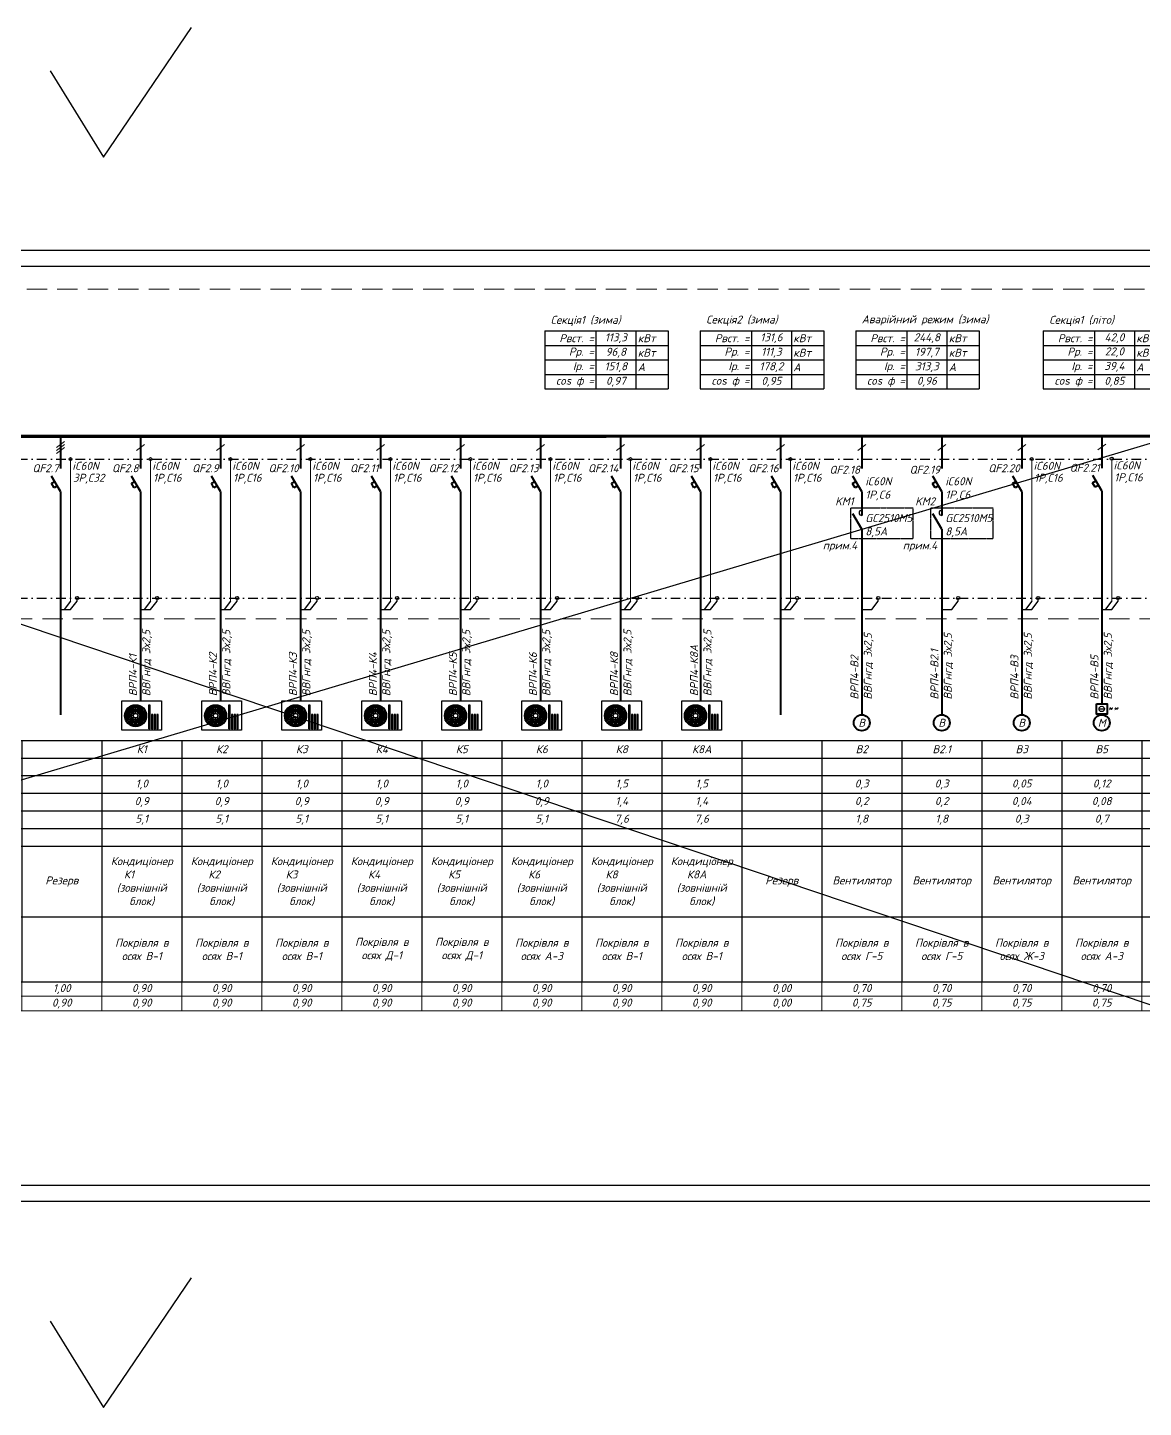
# Model space of a CAD drawing. Header units: millimetres. Extents: x -122434 to 1506205, y -201405 to 386015.
# Drawn here: x 238578 to 273450, y 187215 to 230321 of the extents above; entities that cross this region are included whole.
import ezdxf
from ezdxf.enums import TextEntityAlignment as Align

# ---------------------------------------------------------------- set-up
doc = ezdxf.new("R2010")
doc.units = ezdxf.units.MM
for name, pattern in [('DASHDOTX2', [2, 1, -0.5, 0, -0.5]), ('DASHED', [9.525, 6.35, -3.175]), ('DASHED2', [4.5, 3, -1.5])]:
    doc.linetypes.add(name, pattern=pattern)
doc.layers.get('Defpoints').update_dxf_attribs({"color": 4})
doc.layers.add('Схема', color=7, linetype='Continuous')
doc.styles.add('GOST 2.304', font='isocpeui.ttf')
doc.styles.add('ГОСТ 2.304', font='isocpeui.ttf')

# ---------------------------------------------------------------- blocks, each defined once
blk = doc.blocks.new('*T194')
at = {"color": 0, "lineweight": -2, "transparency": 16777216}
for p, q in [((0, 0), (4000, 0)), ((0, 0), (0, -7540)), ((6500, 0), (11500, 0)), ((9000, 0), (9000, -7540)), ((11500, 0), (11500, -7540)), ((14000, 0), (14000, -2200)), ((16500, 0), (16500, -7540)), ((19000, 0), (19000, -7540)), ((21500, 0), (21500, -7540)), ((24000, 0), (24000, -7540)), ((26500, 0), (26500, -7540)), ((29000, 0), (29000, -7540)), ((31500, 0), (31500, -7540)), ((34000, 0), (34000, -7540)), ((36200, 0), (36200, -7540)), ((41200, 0), (41200, -7540)), ((73700, 0), (73700, -7540)), ((76200, 0), (76200, -3300)), ((78700, 0), (78700, -3300)), ((81200, 0), (81200, -3300)), ((83700, 0), (83700, -3300)), ((86200, 0), (86200, -3300)), ((88700, 0), (88700, -3300)), ((91200, 0), (91200, -3300)), ((93700, 0), (93700, -3300)), ((96200, 0), (96200, -3300)), ((98700, 0), (98700, -3300)), ((101200, 0), (101200, -3300)), ((0, -550), (101200, -550)), ((4000, -550), (4000, -2750)), ((6500, -550), (6500, -2200)), ((38700, -550), (38700, -2200)), ((43700, -550), (43700, -7540)), ((46200, -550), (46200, -3300)), ((48700, -550), (48700, -7540)), ((51200, -550), (51200, -7540)), ((53700, -550), (53700, -3300)), ((56200, -550), (56200, -3300)), ((58700, -550), (58700, -3300)), ((61200, -550), (61200, -3300)), ((63700, -550), (63700, -3300)), ((66200, -550), (66200, -3300)), ((68700, -550), (68700, -3300)), ((71200, -550), (71200, -3300)), ((0, -1100), (21500, -1100)), ((24000, -1100), (101200, -1100)), ((0, -1650), (101200, -1650)), ((0, -2200), (36200, -2200)), ((51200, -2200), (101200, -2200)), ((0, -2750), (4000, -2750)), ((6500, -2750), (11500, -2750)), ((6500, -2750), (6500, -3300)), ((14000, -2750), (14000, -7540)), ((34000, -2750), (36200, -2750)), ((38700, -2750), (38700, -3300)), ((71200, -2750), (73700, -2750)), ((0, -3300), (101200, -3300)), ((4000, -3300), (4000, -7540)), ((0, -5515), (76200, -5515)), ((6500, -5515), (6500, -7540)), ((38700, -5515), (38700, -7540)), ((46200, -5515), (46200, -7540)), ((53700, -5515), (53700, -7540)), ((56200, -5515), (56200, -7540)), ((58700, -5515), (58700, -7540)), ((61200, -5515), (61200, -7540)), ((63700, -5515), (63700, -7540)), ((66200, -5515), (66200, -7540)), ((68700, -5515), (68700, -7540)), ((71200, -5515), (71200, -7540)), ((76200, -5515), (76200, -7540)), ((78700, -5515), (101200, -5515)), ((78700, -5515), (78700, -7540)), ((81200, -5515), (81200, -7540)), ((83700, -5515), (83700, -7540)), ((86200, -5515), (86200, -7540)), ((88700, -5515), (88700, -7540)), ((91200, -5515), (91200, -7540)), ((93700, -5515), (93700, -7540)), ((96200, -5515), (96200, -7540)), ((98700, -5515), (98700, -7540)), ((101200, -5515), (101200, -7540)), ((0, -7540), (101200, -7540))]:
    blk.add_line(p, q, dxfattribs=at)
at = {"color": 0, "linetype": 'ByBlock', "lineweight": -2, "transparency": 16777216}
for p, q in [((4000, 0), (6500, 0)), ((4000, 0), (4000, -550)), ((6500, 0), (6500, -550)), ((11500, 0), (101200, 0)), ((38700, 0), (38700, -550)), ((43700, 0), (43700, -550)), ((46200, 0), (46200, -550)), ((48700, 0), (48700, -550)), ((51200, 0), (51200, -550)), ((53700, 0), (53700, -550)), ((56200, 0), (56200, -550)), ((58700, 0), (58700, -550)), ((61200, 0), (61200, -550)), ((63700, 0), (63700, -550)), ((66200, 0), (66200, -550)), ((68700, 0), (68700, -550)), ((71200, 0), (71200, -550)), ((21500, -1100), (24000, -1100)), ((6500, -2200), (6500, -2750)), ((14000, -2200), (14000, -2750)), ((36200, -2200), (51200, -2200)), ((38700, -2200), (38700, -2750)), ((4000, -2750), (6500, -2750)), ((4000, -2750), (4000, -3300)), ((11500, -2750), (34000, -2750)), ((36200, -2750), (71200, -2750)), ((73700, -2750), (101200, -2750)), ((6500, -3300), (6500, -5515)), ((38700, -3300), (38700, -5515)), ((46200, -3300), (46200, -5515)), ((53700, -3300), (53700, -5515)), ((56200, -3300), (56200, -5515)), ((58700, -3300), (58700, -5515)), ((61200, -3300), (61200, -5515)), ((63700, -3300), (63700, -5515)), ((66200, -3300), (66200, -5515)), ((68700, -3300), (68700, -5515)), ((71200, -3300), (71200, -5515)), ((76200, -3300), (76200, -5515)), ((78700, -3300), (78700, -5515)), ((81200, -3300), (81200, -5515)), ((83700, -3300), (83700, -5515)), ((86200, -3300), (86200, -5515)), ((88700, -3300), (88700, -5515)), ((91200, -3300), (91200, -5515)), ((93700, -3300), (93700, -5515)), ((96200, -3300), (96200, -5515)), ((98700, -3300), (98700, -5515)), ((101200, -3300), (101200, -5515)), ((76200, -5515), (78700, -5515)), ((93700, -7540), (93700, -8447)), ((101200, -7540), (101200, -8447))]:
    blk.add_line(p, q, dxfattribs=at)
at = {"layer": 'Defpoints', "color": 8, "linetype": 'ByBlock', "lineweight": 0, "transparency": 16777216}
for p, q in [((0, -7540), (0, -8447)), ((4000, -7540), (4000, -8447)), ((6500, -7540), (6500, -8447)), ((9000, -7540), (9000, -8447)), ((11500, -7540), (11500, -8447)), ((14000, -7540), (14000, -8447)), ((16500, -7540), (16500, -8447)), ((19000, -7540), (19000, -8447)), ((21500, -7540), (21500, -8447)), ((24000, -7540), (24000, -8447)), ((26500, -7540), (26500, -8447)), ((29000, -7540), (29000, -8447)), ((31500, -7540), (31500, -8447)), ((34000, -7540), (34000, -8447)), ((36200, -7540), (36200, -8447)), ((38700, -7540), (38700, -8447)), ((41200, -7540), (41200, -8447)), ((43700, -7540), (43700, -8447)), ((46200, -7540), (46200, -8447)), ((48700, -7540), (48700, -8447)), ((51200, -7540), (51200, -8447)), ((53700, -7540), (53700, -8447)), ((56200, -7540), (56200, -8447)), ((58700, -7540), (58700, -8447)), ((61200, -7540), (61200, -8447)), ((63700, -7540), (63700, -8447)), ((66200, -7540), (66200, -8447)), ((68700, -7540), (68700, -8447)), ((71200, -7540), (71200, -8447)), ((73700, -7540), (73700, -8447)), ((76200, -7540), (76200, -8447)), ((78700, -7540), (78700, -8447)), ((81200, -7540), (81200, -8447)), ((83700, -7540), (83700, -8447)), ((86200, -7540), (86200, -8447)), ((88700, -7540), (88700, -8447)), ((91200, -7540), (91200, -8447)), ((96200, -7540), (96200, -8447)), ((98700, -7540), (98700, -8447)), ((0, -7994), (101200, -7994)), ((0, -8447), (101200, -8447))]:
    blk.add_line(p, q, dxfattribs=at)
at = {"color": 0, "transparency": 16777216, "char_height": 250, "attachment_point": 5, "style": 'ГОСТ 2.304'}
for s, insert, width in [('Номер по плану', (2000, -275), 3880), ('П3', (5250, -275), 2380), ('ВРП4-Гр.1', (12750, -275), 2380), ('EK-1', (15250, -275), 2380), ('EK-2', (17750, -275), 2380), ('EK-3', (20250, -275), 2380), ('EK-4', (22750, -275), 2380), ('EK-5', (25250, -275), 2380), ('EK-6', (27750, -275), 2380), ('EK-7', (30250, -275), 2380), ('EK-8', (32750, -275), 2380), ('ПВ4', (37450, -275), 2380), ('ККБ1', (39950, -275), 2380), ('А1', (44950, -275), 2380), ('А2', (47450, -275), 2380), ('К1', (52450, -275), 2380), ('К2', (54950, -275), 2380), ('К3', (57450, -275), 2380), ('К4', (59950, -275), 2380), ('К5', (62450, -275), 2380), ('К6', (64950, -275), 2380), ('К8', (67450, -275), 2380), ('К8А', (69950, -275), 2380), ('В2', (74950, -275), 2380), ('В2.1', (77450, -275), 2380), ('В3', (79950, -275), 2380), ('В5', (82450, -275), 2380), ('В7', (84950, -275), 2380), ('В8', (87450, -275), 2380), ('В9', (89950, -275), 2380), ('В6', (92450, -275), 2380), ('В10', (94950, -275), 2380), ('В11', (97450, -275), 2380), ('В8.1', (99950, -275), 2380), ('Тип', (2000, -825), 3880), ('Рвст., кВт', (2000, -1375), 3880), ('90,0', (5250, -1375), 2380), ('3,3', (12750, -1375), 2380), ('2,5', (15250, -1375), 2380), ('2,5', (17750, -1375), 2380), ('1,5', (20250, -1375), 2380), ('2,0', (22750, -1375), 2380), ('4,0', (25250, -1375), 2380), ('1,5', (27750, -1375), 2380), ('3,5', (30250, -1375), 2380), ('2,5', (32750, -1375), 2380), ('78,0', (37450, -1375), 2380), ('10,9', (39950, -1375), 2380), ('15,0', (44950, -1375), 2380), ('15,0', (47450, -1375), 2380), ('1,0', (52450, -1375), 2380), ('1,0', (54950, -1375), 2380), ('1,0', (57450, -1375), 2380), ('1,0', (59950, -1375), 2380), ('1,0', (62450, -1375), 2380), ('1,0', (64950, -1375), 2380), ('1,5', (67450, -1375), 2380), ('1,5', (69950, -1375), 2380), ('0,3', (74950, -1375), 2380), ('0,3', (77450, -1375), 2380), ('0,05', (79950, -1375), 2380), ('0,12', (82450, -1375), 2380), ('0,8', (84950, -1375), 2380), ('0,8', (87450, -1375), 2380), ('0,8', (89950, -1375), 2380), ('0,2', (92450, -1375), 2380), ('0,02', (94950, -1375), 2380), ('0,3', (97450, -1375), 2380), ('0,8', (99950, -1375), 2380), ('Рр., кВт', (2000, -1925), 3880), ('81,0', (5250, -1925), 2380), ('3,3', (12750, -1925), 2380), ('2,3', (15250, -1925), 2380), ('2,3', (17750, -1925), 2380), ('1,4', (20250, -1925), 2380), ('1,8', (22750, -1925), 2380), ('3,6', (25250, -1925), 2380), ('1,4', (27750, -1925), 2380), ('3,2', (30250, -1925), 2380), ('2,3', (32750, -1925), 2380), ('70,2', (37450, -1925), 2380), ('10,9', (39950, -1925), 2380), ('13,5', (44950, -1925), 2380), ('13,5', (47450, -1925), 2380), ('0,9', (52450, -1925), 2380), ('0,9', (54950, -1925), 2380), ('0,9', (57450, -1925), 2380), ('0,9', (59950, -1925), 2380), ('0,9', (62450, -1925), 2380), ('0,9', (64950, -1925), 2380), ('1,4', (67450, -1925), 2380), ('1,4', (69950, -1925), 2380), ('0,2', (74950, -1925), 2380), ('0,2', (77450, -1925), 2380), ('0,04', (79950, -1925), 2380), ('0,08', (82450, -1925), 2380), ('0,5', (84950, -1925), 2380), ('0,5', (87450, -1925), 2380), ('0,5', (89950, -1925), 2380), ('0,14', (92450, -1925), 2380), ('0,01', (94950, -1925), 2380), ('0,2', (97450, -1925), 2380), ('0,5', (99950, -1925), 2380), ('Іном.', (2000, -2475), 3880), ('142,6', (5250, -2475), 2380), ('5,1', (12750, -2475), 2380), ('11,4', (15250, -2475), 2380), ('11,4', (17750, -2475), 2380), ('6,8', (20250, -2475), 2380), ('9,1', (22750, -2475), 2380), ('18,2', (25250, -2475), 2380), ('6,8', (27750, -2475), 2380), ('15,9', (30250, -2475), 2380), ('11,4', (32750, -2475), 2380), ('123,6', (37450, -2475), 2380), ('18,4', (39950, -2475), 2380), ('23,8', (44950, -2475), 2380), ('23,8', (47450, -2475), 2380), ('5,1', (52450, -2475), 2380), ('5,1', (54950, -2475), 2380), ('5,1', (57450, -2475), 2380), ('5,1', (59950, -2475), 2380), ('5,1', (62450, -2475), 2380), ('5,1', (64950, -2475), 2380), ('7,6', (67450, -2475), 2380), ('7,6', (69950, -2475), 2380), ('1,8', (74950, -2475), 2380), ('1,8', (77450, -2475), 2380), ('0,3', (79950, -2475), 2380), ('0,7', (82450, -2475), 2380), ('4,7', (84950, -2475), 2380), ('4,7', (87450, -2475), 2380), ('4,7', (89950, -2475), 2380), ('1,2', (92450, -2475), 2380), ('0,1', (94950, -2475), 2380), ('1,8', (97450, -2475), 2380), ('4,7', (99950, -2475), 2380), ('Іп', (2000, -3025), 3880), ('Кабельний обігрів місця стоку конденсату П3', (12750, -4408), 2380), ('Конвектори К136, К137, К144', (22750, -4408), 2380), ('Конвектори К145.1, К145.2, К146', (25250, -4408), 2380), ('Конвектор К102, К106, К107', (30250, -4408), 2380), ('Компресорно- конденсатор- ний блок для ПВ4', (39950, -4408), 2380), ('Відключення обладнання при пожежі', (42450, -4408), 2380), ('Кондиціонер К1      (зовнішній блок)', (52450, -4408), 2380), ('Кондиціонер К2    (зовнішній блок)', (54950, -4408), 2380), ('Кондиціонер К3     (зовнішній блок)', (57450, -4408), 2380), ('Кондиціонер К4    (зовнішній блок)', (59950, -4408), 2380), ('Кондиціонер К5    (зовнішній блок)', (62450, -4408), 2380), ('Кондиціонер К6    (зовнішній блок)', (64950, -4408), 2380), ('Кондиціонер К8     (зовнішній блок)', (67450, -4408), 2380), ('Кондиціонер К8А   (зовнішній блок)', (69950, -4408), 2380), ('{\\T0.95;\\C7;Найменування обладнання за планом}', (2000, -4408), 3880), ('Вентсистема', (5250, -4408), 2380), ('Управління обігрівом ', (7750, -4408), 2380), ('Конвектори {\\C256;К156, К157}', (15250, -4408), 2380), ('Конвектор К162', (17750, -4408), 2380), ('Конвектори К150, К151', (20250, -4408), 2380), ('Конвектор К134', (27750, -4408), 2380), ('Конвектор К163', (32750, -4408), 2380), ('Вентсистема', (37450, -4408), 2380), ('Тепловенти- лятор А1', (44950, -4408), 2380), ('Тепловенти- лятор А2', (47450, -4408), 2380), ('Резерв', (49950, -4408), 2380), ('Резерв', (72450, -4408), 2380), ('Вентилятор', (74950, -4408), 2380), ('Вентилятор', (77450, -4408), 2380), ('Вентилятор', (79950, -4408), 2380), ('Вентилятор', (82450, -4408), 2380), ('Вентилятор', (84950, -4408), 2380), ('Вентилятор', (87450, -4408), 2380), ('Вентилятор', (89950, -4408), 2380), ('Вентилятор', (92450, -4408), 2380), ('Вентилятор', (94950, -4408), 2380), ('Вентилятор', (97450, -4408), 2380), ('Вентилятор', (99950, -4408), 2380), ('Приміщення  №136, №137, №144', (22750, -6528), 2380), ('Приміщення  №102, №106, №107', (30250, -6528), 2380), ('{\\T0.95;\\C7;Місце встановлення}', (2000, -6528), 3880), ('Покрівля в осях В-10', (5250, -6528), 2380), ('Покрівля в осях В-10', (12750, -6528), 2380), ('Приміщення  №156, №157', (15250, -6528), 2380), ('Приміщення  №162', (17750, -6528), 2380), ('Приміщення  №150, №151', (20250, -6528), 2380), ('Приміщення  №145, №146', (25250, -6528), 2380), ('Приміщення  №134', (27750, -6528), 2380), ('Приміщення  №163', (32750, -6528), 2380), ('Венткамера №163', (37450, -6528), 2380), ('Покрівля в осях В-1', (39950, -6528), 2380), ('Приміщення №102', (44950, -6528), 2380), ('Приміщення №152', (47450, -6528), 2380), ('Покрівля в осях В-1', (52450, -6528), 2380), ('Покрівля в осях В-1', (54950, -6528), 2380), ('Покрівля в осях В-1', (57450, -6528), 2380), ('Покрівля в осях Д-1', (59950, -6528), 2380), ('Покрівля в осях Д-1', (62450, -6528), 2380), ('Покрівля в осях А-3', (64950, -6528), 2380), ('Покрівля в осях В-1', (67450, -6528), 2380), ('Покрівля в осях В-1', (69950, -6528), 2380), ('Покрівля в осях Г-5', (74950, -6528), 2380), ('Покрівля в осях Г-5', (77450, -6528), 2380), ('Покрівля в осях Ж-3', (79950, -6528), 2380), ('Покрівля в осях А-3', (82450, -6528), 2380), ('Покрівля в осях Ж-3', (84950, -6528), 2380), ('Покрівля в осях А-3', (87450, -6528), 2380), ('Покрівля в осях Ж-3', (89950, -6528), 2380), ('Приміщення №129', (92450, -6528), 2380), ('Електро- щитова №161', (94950, -6528), 2380), ('Компресорна №162', (97450, -6528), 2380), ('Покрівля в осях А-3', (99950, -6528), 2380)]:
    blk.add_mtext(s, dxfattribs=dict(at, insert=insert, width=width))
at = {"color": 7, "true_color": 0xffffff, "transparency": 16777216, "char_height": 250, "attachment_point": 5, "style": 'ГОСТ 2.304'}
for s, insert, width in [('Кп', (2000, -7767), 3880), ('0,90', (5250, -7767), 2380), ('1', (12750, -7767), 2380), ('0,90', (15250, -7767), 2380), ('0,90', (17750, -7767), 2380), ('0,90', (20250, -7767), 2380), ('0,90', (22750, -7767), 2380), ('0,90', (25250, -7767), 2380), ('0,90', (27750, -7767), 2380), ('0,90', (30250, -7767), 2380), ('0,90', (32750, -7767), 2380), ('0,90', (37450, -7767), 2380), ('1,00', (39950, -7767), 2380), ('0,90', (44950, -7767), 2380), ('0,90', (47450, -7767), 2380), ('1,00', (49950, -7767), 2380), ('0,90', (52450, -7767), 2380), ('0,90', (54950, -7767), 2380), ('0,90', (57450, -7767), 2380), ('0,90', (59950, -7767), 2380), ('0,90', (62450, -7767), 2380), ('0,90', (64950, -7767), 2380), ('0,90', (67450, -7767), 2380), ('0,90', (69950, -7767), 2380), ('0,00', (72450, -7767), 2380), ('0,70', (74950, -7767), 2380), ('0,70', (77450, -7767), 2380), ('0,70', (79950, -7767), 2380), ('0,70', (82450, -7767), 2380), ('0,70', (84950, -7767), 2380), ('0,70', (87450, -7767), 2380), ('0,70', (89950, -7767), 2380), ('0,70', (92450, -7767), 2380), ('0,70', (94950, -7767), 2380), ('0,70', (97450, -7767), 2380), ('0,70', (99950, -7767), 2380), ('cos ф', (2000, -8220), 3880), ('0,96', (5250, -8220), 2380), ('0,98', (12750, -8220), 2380), ('1,00', (15250, -8220), 2380), ('1,00', (17750, -8220), 2380), ('1,00', (20250, -8220), 2380), ('1,00', (22750, -8220), 2380), ('1,00', (25250, -8220), 2380), ('1,00', (27750, -8220), 2380), ('1,00', (30250, -8220), 2380), ('1,00', (32750, -8220), 2380), ('0,96', (37450, -8220), 2380), ('0,90', (39950, -8220), 2380), ('0,96', (44950, -8220), 2380), ('0,96', (47450, -8220), 2380), ('0,90', (49950, -8220), 2380), ('0,90', (52450, -8220), 2380), ('0,90', (54950, -8220), 2380), ('0,90', (57450, -8220), 2380), ('0,90', (59950, -8220), 2380), ('0,90', (62450, -8220), 2380), ('0,90', (64950, -8220), 2380), ('0,90', (67450, -8220), 2380), ('0,90', (69950, -8220), 2380), ('0,00', (72450, -8220), 2380), ('0,75', (74950, -8220), 2380), ('0,75', (77450, -8220), 2380), ('0,75', (79950, -8220), 2380), ('0,75', (82450, -8220), 2380), ('0,75', (84950, -8220), 2380), ('0,75', (87450, -8220), 2380), ('0,75', (89950, -8220), 2380), ('0,75', (92450, -8220), 2380), ('0,75', (94950, -8220), 2380), ('0,75', (97450, -8220), 2380), ('0,75', (99950, -8220), 2380)]:
    blk.add_mtext(s, dxfattribs=dict(at, insert=insert, width=width))
blk = doc.blocks.new('*T195')
at = {"color": 0, "lineweight": -2, "transparency": 16777216}
for p, q in [((0, 0), (1600, 0)), ((0, 0), (0, -1813)), ((1600, 0), (1600, -1813)), ((2850, 0), (3860, 0)), ((2850, 0), (2850, -1813)), ((3860, 0), (3860, -1813)), ((0, -453), (3860, -453)), ((0, -907), (3860, -907)), ((0, -1360), (3860, -1360)), ((0, -1813), (3860, -1813))]:
    blk.add_line(p, q, dxfattribs=at)
at = {"color": 0, "linetype": 'ByBlock', "lineweight": -2, "transparency": 16777216}
blk.add_line((1600, 0), (2850, 0), dxfattribs=at)
at = {"color": 0, "transparency": 16777216, "char_height": 250, "style": 'ГОСТ 2.304'}
for s, insert, width, attachment_point in [('Рвст. =', (1540, -227), 1480, 6), ('113,3', (2225, -227), 1130, 5), ('кВт', (2910, -227), 890, 4), ('Рр. =', (1540, -680), 1480, 6), ('96,8', (2225, -680), 1130, 5), ('кВт', (2910, -680), 890, 4), ('Ір. =', (1540, -1133), 1480, 6), ('151,8', (2225, -1133), 1130, 5), ('А', (2910, -1133), 890, 4), ('сos ф =', (1540, -1587), 1480, 6), ('0,97', (2225, -1587), 1130, 5)]:
    blk.add_mtext(s, dxfattribs=dict(at, insert=insert, width=width, attachment_point=attachment_point))
blk = doc.blocks.new('*T196')
at = {"color": 0, "lineweight": -2, "transparency": 16777216}
for p, q in [((0, 0), (1600, 0)), ((0, 0), (0, -1813)), ((1600, 0), (1600, -1813)), ((2850, 0), (3860, 0)), ((2850, 0), (2850, -1813)), ((3860, 0), (3860, -1813)), ((0, -453), (3860, -453)), ((0, -907), (3860, -907)), ((0, -1360), (3860, -1360)), ((0, -1813), (3860, -1813))]:
    blk.add_line(p, q, dxfattribs=at)
at = {"color": 0, "linetype": 'ByBlock', "lineweight": -2, "transparency": 16777216}
blk.add_line((1600, 0), (2850, 0), dxfattribs=at)
at = {"color": 0, "transparency": 16777216, "char_height": 250, "style": 'ГОСТ 2.304'}
for s, insert, width, attachment_point in [('Рвст. =', (1540, -227), 1480, 6), ('131,6', (2225, -227), 1130, 5), ('кВт', (2910, -227), 890, 4), ('Рр. =', (1540, -680), 1480, 6), ('111,3', (2225, -680), 1130, 5), ('кВт', (2910, -680), 890, 4), ('Ір. =', (1540, -1133), 1480, 6), ('178,2', (2225, -1133), 1130, 5), ('А', (2910, -1133), 890, 4), ('сos ф =', (1540, -1587), 1480, 6), ('0,95', (2225, -1587), 1130, 5)]:
    blk.add_mtext(s, dxfattribs=dict(at, insert=insert, width=width, attachment_point=attachment_point))
blk = doc.blocks.new('*T197')
at = {"color": 0, "lineweight": -2, "transparency": 16777216}
for p, q in [((0, 0), (1600, 0)), ((0, 0), (0, -1813)), ((1600, 0), (1600, -1813)), ((2850, 0), (3860, 0)), ((2850, 0), (2850, -1813)), ((3860, 0), (3860, -1813)), ((0, -453), (3860, -453)), ((0, -907), (3860, -907)), ((0, -1360), (3860, -1360)), ((0, -1813), (3860, -1813))]:
    blk.add_line(p, q, dxfattribs=at)
at = {"color": 0, "linetype": 'ByBlock', "lineweight": -2, "transparency": 16777216}
blk.add_line((1600, 0), (2850, 0), dxfattribs=at)
at = {"color": 0, "transparency": 16777216, "char_height": 250, "style": 'ГОСТ 2.304'}
for s, insert, width, attachment_point in [('Рвст. =', (1540, -227), 1480, 6), ('244,8', (2225, -227), 1130, 5), ('кВт', (2910, -227), 890, 4), ('Рр. =', (1540, -680), 1480, 6), ('197,7', (2225, -680), 1130, 5), ('кВт', (2910, -680), 890, 4), ('Ір. =', (1540, -1133), 1480, 6), ('313,3', (2225, -1133), 1130, 5), ('А', (2910, -1133), 890, 4), ('сos ф =', (1540, -1587), 1480, 6), ('0,96', (2225, -1587), 1130, 5)]:
    blk.add_mtext(s, dxfattribs=dict(at, insert=insert, width=width, attachment_point=attachment_point))
blk = doc.blocks.new('*T198')
at = {"color": 0, "lineweight": -2, "transparency": 16777216}
for p, q in [((0, 0), (1600, 0)), ((0, 0), (0, -1813)), ((1600, 0), (1600, -1813)), ((2850, 0), (3860, 0)), ((2850, 0), (2850, -1360)), ((3860, 0), (3860, -1813)), ((0, -453), (3860, -453)), ((0, -907), (3860, -907)), ((0, -1360), (3860, -1360)), ((0, -1813), (3860, -1813))]:
    blk.add_line(p, q, dxfattribs=at)
at = {"color": 0, "linetype": 'ByBlock', "lineweight": -2, "transparency": 16777216}
for p, q in [((1600, 0), (2850, 0)), ((2850, -1360), (2850, -1813))]:
    blk.add_line(p, q, dxfattribs=at)
at = {"color": 0, "transparency": 16777216, "char_height": 250, "style": 'ГОСТ 2.304'}
for s, insert, width, attachment_point in [('Рвст. =', (1540, -227), 1480, 6), ('42,0', (2225, -227), 1130, 5), ('кВт', (2910, -227), 890, 4), ('Рр. =', (1540, -680), 1480, 6), ('22,0', (2225, -513), 1130, 2), ('кВт', (2910, -680), 890, 4), ('Ір. =', (1540, -1133), 1480, 6), ('39,4', (2225, -967), 1130, 2), ('А', (2910, -1133), 890, 4), ('сos ф =', (1540, -1587), 1480, 6), ('0,85', (2225, -1587), 1130, 5)]:
    blk.add_mtext(s, dxfattribs=dict(at, insert=insert, width=width, attachment_point=attachment_point))
blk = doc.blocks.new('*U160')
at = {"color": 0, "lineweight": 40}
for p, q in [((0, 0), (0, -1005)), ((0, -1720), (-280, -1240)), ((-284, -1468), (-180, -1408)), ((-204, -1607), (-284, -1468)), ((-100, -1547), (-204, -1607))]:
    blk.add_line(p, q, dxfattribs=at)
at = {"color": 0, "lineweight": 13}
for p, q in [((-124, -348), (124, -163)), ((-124, -441), (124, -256)), ((-124, -533), (124, -348))]:
    blk.add_line(p, q, dxfattribs=at)
at = {"color": 0, "lineweight": 9}
for p, q in [((311, -711), (311, -1240)), ((311, -1240), (311, -1720)), ((311, -2461), (311, -1720)), ((311, -2941), (311, -2461)), ((311, -5151), (311, -2941))]:
    blk.add_line(p, q, dxfattribs=at)
at = {"lineweight": 40}
for p, q in [((0, -1720), (0, -2226)), ((0, -2226), (0, -2941)), ((0, -2941), (0, -4529))]:
    blk.add_line(p, q, dxfattribs=at)
at = {"color": 0}
blk.add_circle((311, -711), 46.3, dxfattribs=at)
at = {"color": 0, "lineweight": 40}
blk.add_point((-37, -1659), dxfattribs=at)
at = {"lineweight": 50, "style": 'ГОСТ 2.304'}
for tag, p in [('ТYPE', (369, -1046)), ('CURRENT', (391, -1419))]:
    blk.add_attdef(tag, p, '', height=250, dxfattribs=at)
at = {"style": 'ГОСТ 2.304'}
blk.add_attdef('QF', text='', height=250, dxfattribs=at).set_placement((-61, -997), align=Align.MIDDLE_RIGHT)
blk = doc.blocks.new('*U161')
at = {"color": 0, "lineweight": 40}
for p, q in [((0, 0), (0, -1005)), ((0, -1720), (-280, -1240)), ((-284, -1468), (-180, -1408)), ((-204, -1607), (-284, -1468)), ((-100, -1547), (-204, -1607))]:
    blk.add_line(p, q, dxfattribs=at)
at = {"color": 0, "lineweight": 13}
blk.add_line((-124, -441), (124, -256), dxfattribs=at)
at = {"color": 0, "lineweight": 9}
for p, q in [((311, -711), (311, -1240)), ((311, -1240), (311, -1720)), ((311, -2461), (311, -1720)), ((311, -2941), (311, -2461)), ((311, -5151), (311, -2941))]:
    blk.add_line(p, q, dxfattribs=at)
at = {"lineweight": 40}
for p, q in [((0, -1720), (0, -2226)), ((0, -2226), (0, -2941)), ((0, -2941), (0, -4529))]:
    blk.add_line(p, q, dxfattribs=at)
at = {"color": 0}
blk.add_circle((311, -711), 46.3, dxfattribs=at)
at = {"color": 0, "lineweight": 40}
blk.add_point((-37, -1659), dxfattribs=at)
at = {"lineweight": 50, "style": 'ГОСТ 2.304'}
for tag, p in [('ТYPE', (369, -1046)), ('CURRENT', (391, -1419))]:
    blk.add_attdef(tag, p, '', height=250, dxfattribs=at)
at = {"style": 'ГОСТ 2.304'}
blk.add_attdef('QF', text='', height=250, dxfattribs=at).set_placement((-61, -997), align=Align.MIDDLE_RIGHT)
blk = doc.blocks.new('Рамка А4х5')
at = {"lineweight": 30, "ltscale": 100}
blk.add_lwpolyline([(20, 5), (1045, 5), (1045, 292), (20, 292)], close=True, dxfattribs=at)
at = {"layer": 'Defpoints', "ltscale": 100}
blk.add_lwpolyline([(0, 0), (1050, 0), (1050, 297), (0, 297)], close=True, dxfattribs=at)

msp = doc.modelspace()

# ---------------------------------------------------------------- linework, layer by layer
at = {"color": 0, "lineweight": 13}
for p, q in [((264523, 217111), (264771, 217296)), ((267023, 217111), (267271, 217296))]:
    msp.add_line(p, q, dxfattribs=at)
at = {"color": 0, "lineweight": 40}
for p, q in [((264647, 217552), (264647, 216547)), ((267147, 217552), (267147, 216547)), ((264363, 216083), (264467, 216143)), ((264443, 215945), (264363, 216083)), ((264647, 215832), (264367, 216312)), ((264547, 216005), (264443, 215945)), ((266863, 216083), (266967, 216143)), ((266943, 215945), (266863, 216083)), ((267147, 215832), (266867, 216312)), ((267047, 216005), (266943, 215945)), ((264647, 214654), (264367, 215134)), ((267147, 214654), (266867, 215134))]:
    msp.add_line(p, q, dxfattribs=at)
at = {"color": 0, "linetype": 'DASHDOTX2', "ltscale": 300}
msp.add_line((194465, 216840), (290426, 216840), dxfattribs=at)
at = {"lineweight": 40}
for p, q in [((264647, 215832), (264647, 215325)), ((267147, 215832), (267147, 215325)), ((264647, 215325), (264647, 215078)), ((267147, 215325), (267147, 215078)), ((264647, 214654), (264647, 214610)), ((264647, 214654), (264647, 213869)), ((264647, 214610), (264647, 213022)), ((267147, 214654), (267147, 214610)), ((267147, 214654), (267147, 213869)), ((267147, 214610), (267147, 213022)), ((264647, 213022), (264647, 208852)), ((267147, 213022), (267147, 208852)), ((269647, 213022), (269647, 208852)), ((272147, 213022), (272153, 209196))]:
    msp.add_line(p, q, dxfattribs=at)
at = {"lineweight": 40, "ltscale": 300}
for p, q in [((239608, 213022), (239608, 208852)), ((242108, 213022), (242108, 209288)), ((244608, 213022), (244608, 209288)), ((247108, 213022), (247108, 209288)), ((249608, 213022), (249608, 209288)), ((252108, 213022), (252108, 209288)), ((254608, 213022), (254608, 209288)), ((257108, 213022), (257108, 209288)), ((259608, 213022), (259608, 209288)), ((262108, 213022), (262108, 208852))]:
    msp.add_line(p, q, dxfattribs=at)
at = {"linetype": 'DASHDOTX2', "ltscale": 300}
msp.add_line((194465, 212501), (290426, 212501), dxfattribs=at)
at = {"color": 0, "ltscale": 300}
for p, q in [((239600, 212141), (239923, 212141)), ((239920, 212400), (239722, 212141)), ((239923, 212141), (240125, 212401)), ((240125, 212401), (240125, 212501)), ((242100, 212141), (242423, 212141)), ((242420, 212400), (242222, 212141)), ((242423, 212141), (242625, 212401)), ((242625, 212401), (242625, 212501)), ((244600, 212141), (244923, 212141)), ((244920, 212400), (244722, 212141)), ((244923, 212141), (245125, 212401)), ((245125, 212401), (245125, 212501)), ((247100, 212141), (247423, 212141)), ((247420, 212400), (247222, 212141)), ((247423, 212141), (247625, 212401)), ((247625, 212401), (247625, 212501)), ((249600, 212141), (249923, 212141)), ((249920, 212400), (249722, 212141)), ((249923, 212141), (250125, 212401)), ((250125, 212401), (250125, 212501)), ((252100, 212141), (252423, 212141)), ((252420, 212400), (252222, 212141)), ((252423, 212141), (252625, 212401)), ((252625, 212401), (252625, 212501)), ((254600, 212141), (254923, 212141)), ((254920, 212400), (254722, 212141)), ((254923, 212141), (255125, 212401)), ((255125, 212401), (255125, 212501)), ((257100, 212141), (257423, 212141)), ((257420, 212400), (257222, 212141)), ((257423, 212141), (257625, 212401)), ((257625, 212401), (257625, 212501)), ((259600, 212141), (259923, 212141)), ((259920, 212400), (259722, 212141)), ((259923, 212141), (260125, 212401)), ((260125, 212401), (260125, 212501)), ((262100, 212141), (262423, 212141)), ((262420, 212400), (262222, 212141)), ((262423, 212141), (262625, 212401)), ((262625, 212401), (262625, 212501)), ((269958, 212400), (269761, 212141)), ((272458, 212415), (272261, 212156))]:
    msp.add_line(p, q, dxfattribs=at)
at = {"color": 0}
for p, q in [((264638, 212141), (264962, 212141)), ((264962, 212141), (265164, 212401)), ((265164, 212401), (265164, 212501)), ((267138, 212141), (267462, 212141)), ((267462, 212141), (267664, 212401)), ((267664, 212401), (267664, 212501)), ((269638, 212141), (269962, 212141)), ((269962, 212141), (270164, 212401)), ((270164, 212401), (270164, 212501)), ((272138, 212141), (272462, 212141)), ((272462, 212141), (272664, 212401)), ((272664, 212401), (272664, 212501))]:
    msp.add_line(p, q, dxfattribs=at)
for p, q in [((241913, 208878), (241790, 209128)), ((241952, 208890), (241952, 209168)), ((241991, 208878), (242114, 209128)), ((244413, 208878), (244290, 209128)), ((244452, 208890), (244452, 209168)), ((244491, 208878), (244614, 209128)), ((246913, 208878), (246790, 209128)), ((246952, 208890), (246952, 209168)), ((246991, 208878), (247114, 209128)), ((249413, 208878), (249290, 209128)), ((249452, 208890), (249452, 209168)), ((249491, 208878), (249614, 209128)), ((251913, 208878), (251790, 209128)), ((251952, 208890), (251952, 209168)), ((251991, 208878), (252114, 209128)), ((254413, 208878), (254290, 209128)), ((254452, 208890), (254452, 209168)), ((254491, 208878), (254614, 209128)), ((256913, 208878), (256790, 209128)), ((256952, 208890), (256952, 209168)), ((256991, 208878), (257114, 209128)), ((259413, 208878), (259290, 209128)), ((259452, 208890), (259452, 209168)), ((259491, 208878), (259614, 209128)), ((241884, 208822), (241606, 208822)), ((241896, 208860), (241646, 208984)), ((241896, 208783), (241646, 208660)), ((241913, 208766), (241790, 208516)), ((241952, 208754), (241952, 208476)), ((241991, 208766), (242114, 208516)), ((242008, 208860), (242258, 208984)), ((242008, 208783), (242258, 208660)), ((242020, 208822), (242298, 208822)), ((244384, 208822), (244106, 208822)), ((244396, 208860), (244146, 208984)), ((244396, 208783), (244146, 208660)), ((244413, 208766), (244290, 208516)), ((244452, 208754), (244452, 208476)), ((244491, 208766), (244614, 208516)), ((244508, 208860), (244758, 208984)), ((244508, 208783), (244758, 208660)), ((244520, 208822), (244798, 208822)), ((246884, 208822), (246606, 208822)), ((246896, 208860), (246646, 208984)), ((246896, 208783), (246646, 208660)), ((246913, 208766), (246790, 208516)), ((246952, 208754), (246952, 208476)), ((246991, 208766), (247114, 208516)), ((247008, 208860), (247258, 208984)), ((247008, 208783), (247258, 208660)), ((247020, 208822), (247298, 208822)), ((249384, 208822), (249106, 208822)), ((249396, 208860), (249146, 208984)), ((249396, 208783), (249146, 208660)), ((249413, 208766), (249290, 208516)), ((249452, 208754), (249452, 208476)), ((249491, 208766), (249614, 208516)), ((249508, 208860), (249758, 208984)), ((249508, 208783), (249758, 208660)), ((249520, 208822), (249798, 208822)), ((251884, 208822), (251606, 208822)), ((251896, 208860), (251646, 208984)), ((251896, 208783), (251646, 208660)), ((251913, 208766), (251790, 208516)), ((251952, 208754), (251952, 208476)), ((251991, 208766), (252114, 208516)), ((252008, 208860), (252258, 208984)), ((252008, 208783), (252258, 208660)), ((252020, 208822), (252298, 208822)), ((254384, 208822), (254106, 208822)), ((254396, 208860), (254146, 208984)), ((254396, 208783), (254146, 208660)), ((254413, 208766), (254290, 208516)), ((254452, 208754), (254452, 208476)), ((254491, 208766), (254614, 208516)), ((254508, 208860), (254758, 208984)), ((254508, 208783), (254758, 208660)), ((254520, 208822), (254798, 208822)), ((256884, 208822), (256606, 208822)), ((256896, 208860), (256646, 208984)), ((256896, 208783), (256646, 208660)), ((256913, 208766), (256790, 208516)), ((256952, 208754), (256952, 208476)), ((256991, 208766), (257114, 208516)), ((257008, 208860), (257258, 208984)), ((257008, 208783), (257258, 208660)), ((257020, 208822), (257298, 208822)), ((259384, 208822), (259106, 208822)), ((259396, 208860), (259146, 208984)), ((259396, 208783), (259146, 208660)), ((259413, 208766), (259290, 208516)), ((259452, 208754), (259452, 208476)), ((259491, 208766), (259614, 208516)), ((259508, 208860), (259758, 208984)), ((259508, 208783), (259758, 208660)), ((259520, 208822), (259798, 208822)), ((272063, 209034), (272230, 209034))]:
    msp.add_line(p, q)
at = {"color": 3}
for points in [[(239289, 228971), (240951, 226272), (243704, 230321)], [(239289, 189914), (240951, 187215), (243704, 191264)]]:
    msp.add_lwpolyline(points, dxfattribs=at)
at = {"color": 1}
for points in [[(187298, 228886), (300200, 190860)], [(183452, 190448), (300887, 225454)]]:
    msp.add_lwpolyline(points, dxfattribs=at)
at = {"linetype": 'DASHED', "lineweight": 18, "ltscale": 100}
msp.add_lwpolyline([(193787, 222150), (291110, 222150), (291110, 211852), (193787, 211852)], close=True, dxfattribs=at)
at = {"color": 0, "lineweight": 40, "ltscale": 100, "const_width": 100}
msp.add_lwpolyline([(233239, 217552), (290687, 217559)], dxfattribs=at)
at = {"linetype": 'DASHED2', "lineweight": 25}
for points in [[(264301, 215313), (266240, 215313), (266240, 214351), (264301, 214351)], [(266801, 215313), (268740, 215313), (268740, 214351), (266801, 214351)]]:
    msp.add_lwpolyline(points, close=True, dxfattribs=at)
at = {"lineweight": 30}
for points in [[(241526, 209288), (242768, 209288), (242768, 208375), (241526, 208375)], [(244026, 209288), (245268, 209288), (245268, 208375), (244026, 208375)], [(246526, 209288), (247768, 209288), (247768, 208375), (246526, 208375)], [(249026, 209288), (250268, 209288), (250268, 208375), (249026, 208375)], [(251526, 209288), (252768, 209288), (252768, 208375), (251526, 208375)], [(254026, 209288), (255268, 209288), (255268, 208375), (254026, 208375)], [(256526, 209288), (257768, 209288), (257768, 208375), (256526, 208375)], [(259026, 209288), (260268, 209288), (260268, 208375), (259026, 208375)]]:
    msp.add_lwpolyline(points, close=True, dxfattribs=at)
for points in [[(242368, 209159), (242401, 209159), (242401, 208410), (242368, 208410)], [(244868, 209159), (244901, 209159), (244901, 208410), (244868, 208410)], [(247368, 209159), (247401, 209159), (247401, 208410), (247368, 208410)], [(249868, 209159), (249901, 209159), (249901, 208410), (249868, 208410)], [(252368, 209159), (252401, 209159), (252401, 208410), (252368, 208410)], [(254868, 209159), (254901, 209159), (254901, 208410), (254868, 208410)], [(257368, 209159), (257401, 209159), (257401, 208410), (257368, 208410)], [(259868, 209159), (259901, 209159), (259901, 208410), (259868, 208410)], [(242447, 208410), (242489, 208410), (242489, 208863), (242447, 208863)], [(242535, 208410), (242576, 208410), (242576, 208863), (242535, 208863)], [(242622, 208410), (242664, 208410), (242664, 208863), (242622, 208863)], [(244947, 208410), (244989, 208410), (244989, 208863), (244947, 208863)], [(245035, 208410), (245076, 208410), (245076, 208863), (245035, 208863)], [(245122, 208410), (245164, 208410), (245164, 208863), (245122, 208863)], [(247447, 208410), (247489, 208410), (247489, 208863), (247447, 208863)], [(247535, 208410), (247576, 208410), (247576, 208863), (247535, 208863)], [(247622, 208410), (247664, 208410), (247664, 208863), (247622, 208863)], [(249947, 208410), (249989, 208410), (249989, 208863), (249947, 208863)], [(250035, 208410), (250076, 208410), (250076, 208863), (250035, 208863)], [(250122, 208410), (250164, 208410), (250164, 208863), (250122, 208863)], [(252447, 208410), (252489, 208410), (252489, 208863), (252447, 208863)], [(252535, 208410), (252576, 208410), (252576, 208863), (252535, 208863)], [(252622, 208410), (252664, 208410), (252664, 208863), (252622, 208863)], [(254947, 208410), (254989, 208410), (254989, 208863), (254947, 208863)], [(255035, 208410), (255076, 208410), (255076, 208863), (255035, 208863)], [(255122, 208410), (255164, 208410), (255164, 208863), (255122, 208863)], [(257447, 208410), (257489, 208410), (257489, 208863), (257447, 208863)], [(257535, 208410), (257576, 208410), (257576, 208863), (257535, 208863)], [(257622, 208410), (257664, 208410), (257664, 208863), (257622, 208863)], [(259947, 208410), (259989, 208410), (259989, 208863), (259947, 208863)], [(260035, 208410), (260076, 208410), (260076, 208863), (260035, 208863)], [(260122, 208410), (260164, 208410), (260164, 208863), (260122, 208863)]]:
    msp.add_lwpolyline(points, close=True)
at = {"color": 0, "lineweight": 40}
msp.add_lwpolyline([(271980, 209196), (272314, 209196), (272314, 208871), (271980, 208871)], close=True, dxfattribs=at)
at = {"color": 0}
for centre in [(240125, 212501, 0), (242625, 212501, 0), (245125, 212501, 0), (247625, 212501, 0), (250125, 212501, 0), (252625, 212501, 0), (255125, 212501, 0), (257625, 212501, 0), (260125, 212501, 0), (262625, 212501, 0), (265164, 212501), (267664, 212501), (270164, 212501), (272664, 212501)]:
    msp.add_circle(centre, 51.8, dxfattribs=at)
for centre, radius in [((241952, 208822), 346), ((241952, 208822), 332), ((241952, 208822), 298), ((241952, 208822), 264), ((244452, 208822), 346), ((244452, 208822), 332), ((244452, 208822), 298), ((244452, 208822), 264), ((246952, 208822), 346), ((246952, 208822), 332), ((246952, 208822), 298), ((246952, 208822), 264), ((249452, 208822), 346), ((249452, 208822), 332), ((249452, 208822), 298), ((249452, 208822), 264), ((251952, 208822), 346), ((251952, 208822), 332), ((251952, 208822), 298), ((251952, 208822), 264), ((254452, 208822), 346), ((254452, 208822), 332), ((254452, 208822), 298), ((254452, 208822), 264), ((256952, 208822), 346), ((256952, 208822), 332), ((256952, 208822), 298), ((256952, 208822), 264), ((259452, 208822), 346), ((259452, 208822), 332), ((259452, 208822), 298), ((259452, 208822), 264), ((272146, 209034), 83.7), ((241952, 208822), 231), ((241952, 208822), 197), ((241952, 208822), 164), ((241952, 208822), 130), ((241952, 208822), 68.3), ((244452, 208822), 231), ((244452, 208822), 197), ((244452, 208822), 164), ((244452, 208822), 130), ((244452, 208822), 68.3), ((246952, 208822), 231), ((246952, 208822), 197), ((246952, 208822), 164), ((246952, 208822), 130), ((246952, 208822), 68.3), ((249452, 208822), 231), ((249452, 208822), 197), ((249452, 208822), 164), ((249452, 208822), 130), ((249452, 208822), 68.3), ((251952, 208822), 231), ((251952, 208822), 197), ((251952, 208822), 164), ((251952, 208822), 130), ((251952, 208822), 68.3), ((254452, 208822), 231), ((254452, 208822), 197), ((254452, 208822), 164), ((254452, 208822), 130), ((254452, 208822), 68.3), ((256952, 208822), 231), ((256952, 208822), 197), ((256952, 208822), 164), ((256952, 208822), 130), ((256952, 208822), 68.3), ((259452, 208822), 231), ((259452, 208822), 197), ((259452, 208822), 164), ((259452, 208822), 130), ((259452, 208822), 68.3)]:
    msp.add_circle(centre, radius)
at = {"color": 0, "lineweight": 40}
for centre in [(264647, 208603), (267147, 208603), (269647, 208603), (272147, 208603)]:
    msp.add_circle(centre, 249, dxfattribs=at)
at = {"lineweight": 30}
for centre in [(264647, 215161), (267147, 215161)]:
    msp.add_arc(centre, 82.8, 90, 270, dxfattribs=at)
at = {"color": 0, "lineweight": 40}
for p in [(264610, 215893), (267110, 215893)]:
    msp.add_point(p, dxfattribs=at)

# ---------------------------------------------------------------- block references
at = {"xscale": 100, "yscale": 100, "zscale": 100}
msp.add_blockref('Рамка А4х5', (186697, 193659), dxfattribs=at)
for name, p in [('*T195', (254738, 220844)), ('*T196', (259598, 220844)), ('*T197', (264458, 220844)), ('*T198', (270318, 220844)), ('*T194', (189697, 208052))]:
    msp.add_blockref(name, p)
at = {"lineweight": 50}
for name, p, values in [('*U160', (239608, 217552), {'QF': 'QF2.7', 'ТYPE': 'iC60N', 'CURRENT': '3P,С32'}), ('*U161', (242108, 217552), {'QF': 'QF2.8', 'ТYPE': 'iC60N', 'CURRENT': '1P,С16'}), ('*U161', (244608, 217552), {'QF': 'QF2.9', 'ТYPE': 'iC60N', 'CURRENT': '1P,С16'}), ('*U161', (247108, 217552), {'QF': 'QF2.10', 'ТYPE': 'iC60N', 'CURRENT': '1P,С16'}), ('*U161', (249608, 217552), {'QF': 'QF2.11', 'ТYPE': 'iC60N', 'CURRENT': '1P,С16'}), ('*U161', (252108, 217552), {'QF': 'QF2.12', 'ТYPE': 'iC60N', 'CURRENT': '1P,С16'}), ('*U161', (254608, 217552), {'QF': 'QF2.13', 'ТYPE': 'iC60N', 'CURRENT': '1P,С16'}), ('*U161', (257108, 217552), {'QF': 'QF2.14', 'ТYPE': 'iC60N', 'CURRENT': '1P,С16'}), ('*U161', (259608, 217552), {'QF': 'QF2.15', 'ТYPE': 'iC60N', 'CURRENT': '1P,С16'}), ('*U161', (262108, 217552), {'QF': 'QF2.16', 'ТYPE': 'iC60N', 'CURRENT': '1P,С16'}), ('*U161', (269647, 217552), {'QF': 'QF2.20', 'ТYPE': 'iC60N', 'CURRENT': '1P,С16'}), ('*U161', (272147, 217566), {'QF': 'QF2.21', 'ТYPE': 'iC60N', 'CURRENT': '1P,С16'})]:
    msp.add_blockref(name, p, dxfattribs=at).add_auto_attribs(values)

# ---------------------------------------------------------------- texts
at = {"color": 0, "lineweight": 40, "style": 'GOST 2.304'}
for s, p in [('KM1', (263818, 215395)), ('KM2', (266318, 215395)), ('**', (272326, 208945))]:
    msp.add_text(s, height=250, dxfattribs=at).set_placement(p)
at = {"lineweight": 40, "style": 'GOST 2.304'}
for p in [(263430, 214020), (265930, 214020)]:
    msp.add_text('прим.4', height=250, dxfattribs=at).set_placement(p)
at = {"lineweight": 18, "style": 'GOST 2.304'}
for s, p in [('В', (264647, 208603)), ('В', (267147, 208603)), ('В', (269647, 208603)), ('М', (272147, 208603))]:
    msp.add_text(s, height=250, dxfattribs=at).set_placement(p, align=Align.MIDDLE_CENTER)
at = {"ltscale": 100, "char_height": 250, "attachment_point": 1, "style": 'ГОСТ 2.304'}
for s, insert in [('Секція1 (зима)', (254927, 221316)), ('Секція2 (зима)', (259787, 221325)), ('Аварійний режим (зима)', (264647, 221334)), ('Секція1 (літо)', (270507, 221316))]:
    msp.add_mtext_dynamic_manual_height_columns(s, width=4941.25, gutter_width=1250, heights=[0], dxfattribs=dict(at, insert=insert))
at = {"color": 7, "linetype": 'Continuous', "char_height": 250, "width": 4000, "attachment_point": 4, "style": 'ГОСТ 2.304'}
for insert in [(264760, 215910, 0), (267260, 215910, 0)]:
    msp.add_mtext('{\\C256;iС60N\\P1P,C6}', dxfattribs=dict(at, insert=insert))
at = {"color": 7, "linetype": 'Continuous', "char_height": 250, "width": 4000, "attachment_point": 4, "rotation": 90, "style": 'ГОСТ 2.304'}
for s, insert in [('\\pt3000;{\\C256;ВРП4-К1\\PВВГнгд 3х2,5}', (242108, 209433)), ('\\pt3000;{\\C256;ВРП4-К2\\PВВГнгд 3х2,5}', (244608, 209433)), ('\\pt3000;{\\C256;ВРП4-К3\\PВВГнгд 3х2,5}', (247108, 209433)), ('\\pt3000;{\\C256;ВРП4-К4\\PВВГнгд 3х2,5}', (249608, 209433)), ('\\pt3000;{\\C256;ВРП4-К5\\PВВГнгд 3х2,5}', (252108, 209433)), ('\\pt3000;{\\C256;ВРП4-К6\\PВВГнгд 3х2,5}', (254608, 209433)), ('\\pt3000;{\\C256;ВРП4-К8\\PВВГнгд 3х2,5}', (257147, 209433)), ('\\pt3000;{\\C256;ВРП4-К8А\\PВВГнгд 3х2,5}', (259647, 209433)), ('{\\C256;ВРП4-В2\\PВВГнгд 3х2,5}', (264658, 209327)), ('{\\C256;ВРП4-В2.1\\PВВГнгд 3х2,5}', (267158, 209327)), ('{\\C256;ВРП4-В3\\PВВГнгд 3х2,5}', (269658, 209327)), ('{\\C256;ВРП4-В5\\PВВГнгд 3х2,5}', (272158, 209327))]:
    msp.add_mtext(s, dxfattribs=dict(at, insert=insert))
at = {"style": 'ГОСТ 2.304'}
for tag, p in [('QF2.18', (264594, 216508)), ('QF2.19', (267094, 216508))]:
    msp.add_attdef(tag, text='QF', height=250, dxfattribs=at).set_placement(p, align=Align.MIDDLE_RIGHT)
at = {"layer": 'Схема', "color": 0, "linetype": 'Continuous', "char_height": 250, "width": 4000, "attachment_point": 4, "style": 'ГОСТ 2.304'}
for insert in [(264759, 214761), (267259, 214761)]:
    msp.add_mtext('GC2510M5 \\P8,5A', dxfattribs=dict(at, insert=insert))

doc.saveas('drawing.dxf')
